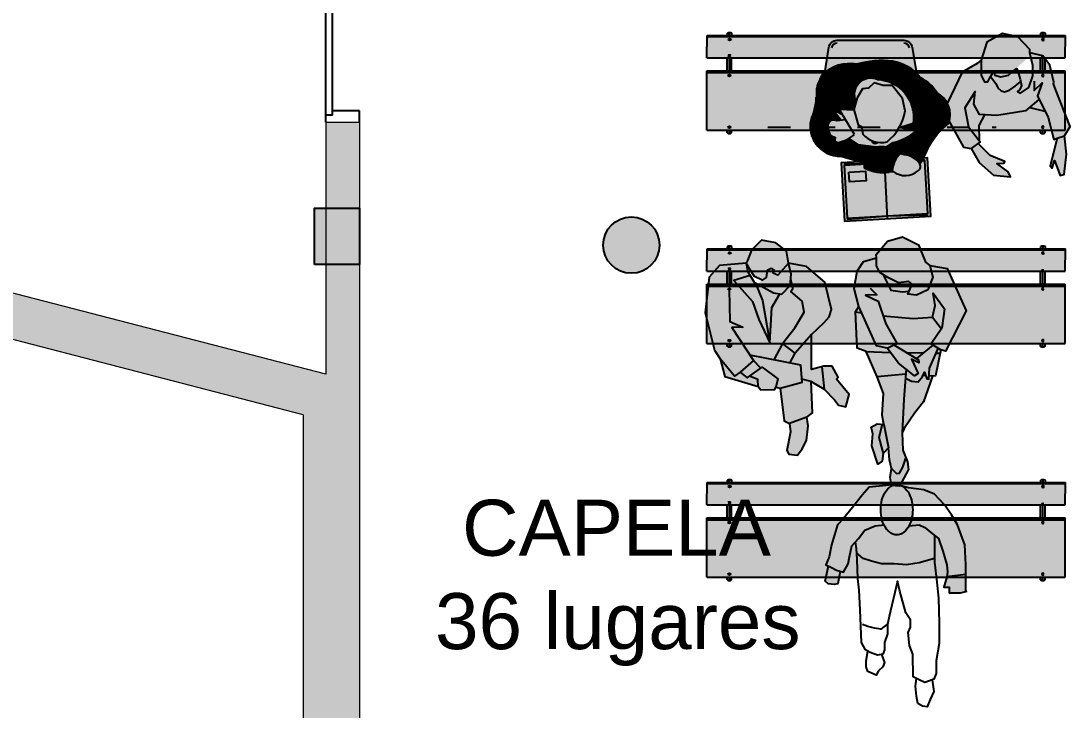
# Model space of a CAD drawing. Header units: metres. Extents: x 512 to 829, y -209 to 245.
# Drawn here: x 643.936 to 648.617, y -170.895 to -167.82 of the extents above; entities that cross this region are included whole.
import ezdxf

# ---------------------------------------------------------------- set-up
doc = ezdxf.new("R2010")
doc.units = ezdxf.units.M
doc.header["$LTSCALE"] = 0.508
doc.linetypes.add('HIDDEN2', pattern=[0.1875, 0.125, -0.0625])
doc.layers.get('0').update_dxf_attribs({"lineweight": 15})
doc.layers.add('03', color=3, linetype='Continuous', lineweight=15)
for name, color, linetype in [('AR-TEXTOS', 2, 'Continuous'), ('ARQ-LAYOUT HATCH', 252, 'Continuous'), ('madera', 34, 'Continuous'), ('MB-ARQ-ALVENARIA-HATCH', 251, 'Continuous'), ('MB-ARQ-HUMANIZAR', 7, 'Continuous'), ('MB-ARQ-PORTA-EXISTENTE', 2, 'Continuous'), ('PENA06', 6, 'Continuous')]:
    doc.layers.add(name, color=color, linetype=linetype)
doc.layers.add('MB-ARQ-VIEWPORT', color=5, linetype='HIDDEN2', plot=False)
doc.styles.add('R80 - 1_100', font='arial.ttf', dxfattribs={"height": 0.25})
pattern_1 = [(0, (0, 0), (0, 6.985), [5.08, -1.905]), (90, (0, 0), (-6.985, 4e-16), [5.08, -1.905])]

# ---------------------------------------------------------------- blocks, each defined once
blk = doc.blocks.new('wqfdewfsf')
at = {"layer": 'ARQ-LAYOUT HATCH'}
h = blk.add_hatch(color=38, dxfattribs=at)
h.dxf.hatch_style = 1
h.paths.add_polyline_path([(49.4045, -27.0059), (49.4045, -25.4072), (49.1481, -25.4072), (49.1481, -27.0059)])
edge = h.paths.add_edge_path(flags=16)
edge.add_ellipse((49.3918, -25.5072), major_axis=(0, 0.005), ratio=0.80544, start_angle=0, end_angle=360)
edge = h.paths.add_edge_path(flags=16)
edge.add_ellipse((49.1613, -25.5072), major_axis=(0, 0.005), ratio=0.821327, start_angle=0, end_angle=360)
edge = h.paths.add_edge_path(flags=16)
edge.add_ellipse((49.3918, -26.9059), major_axis=(0, -0.005), ratio=0.80544, start_angle=0, end_angle=360, ccw=False)
edge = h.paths.add_edge_path(flags=16)
edge.add_ellipse((49.1613, -26.9059), major_axis=(0, -0.005), ratio=0.821327, start_angle=0, end_angle=360, ccw=False)
h = blk.add_hatch(color=38, dxfattribs=at)
h.dxf.hatch_style = 1
h.paths.add_polyline_path([(49.5659, -27.0071), (49.5659, -25.4084), (49.4707, -25.4072), (49.4707, -27.0059)])
edge = h.paths.add_edge_path(flags=16)
edge.add_ellipse((49.4751, -26.9059), major_axis=(0, -0.005), ratio=0.234143, start_angle=0, end_angle=360, ccw=False)
edge = h.paths.add_edge_path(flags=16)
edge.add_ellipse((49.5524, -26.9071), major_axis=(0, -0.005), ratio=0.805446, start_angle=0, end_angle=360, ccw=False)
edge = h.paths.add_edge_path(flags=16)
edge.add_ellipse((49.5524, -25.5084), major_axis=(0, 0.005), ratio=0.805446, start_angle=0, end_angle=360)
edge = h.paths.add_edge_path(flags=16)
edge.add_ellipse((49.4836, -25.5072), major_axis=(0, 0.005), ratio=0.234143, start_angle=0, end_angle=360)
edge = h.paths.add_edge_path(flags=16)
edge.add_ellipse((49.4751, -25.5072), major_axis=(0, 0.005), ratio=0.234143, start_angle=0, end_angle=360)
at = {"ltscale": 0.8}
for p, q in [((49.1481, -25.4072), (49.4129, -25.4072)), ((49.1481, -25.4072), (49.1481, -27.0059)), ((49.4045, -25.4072), (49.4045, -27.0059)), ((49.4129, -25.4072), (49.4129, -27.0059)), ((49.4707, -25.4072), (49.5707, -25.4084)), ((49.4707, -25.4072), (49.4707, -27.0059)), ((49.5659, -25.4084), (49.5659, -27.0071)), ((49.5707, -25.4084), (49.5707, -27.0071)), ((49.1358, -25.4972), (49.1481, -25.4972)), ((49.4129, -25.4972), (49.4707, -25.4972)), ((49.5707, -25.4984), (49.5809, -25.4984)), ((49.1329, -25.5072), (49.1481, -25.5072)), ((49.1358, -25.5172), (49.1481, -25.5172)), ((49.4129, -25.5072), (49.4707, -25.5072)), ((49.4129, -25.5172), (49.4707, -25.5172)), ((49.5707, -25.5084), (49.5829, -25.5084)), ((49.5707, -25.5184), (49.5809, -25.5184)), ((49.1329, -26.9059), (49.1481, -26.9059)), ((49.1358, -26.8959), (49.1481, -26.8959)), ((49.4129, -26.8959), (49.4707, -26.8959)), ((49.4129, -26.9059), (49.4707, -26.9059)), ((49.5707, -26.8971), (49.5809, -26.8971)), ((49.5707, -26.9071), (49.5829, -26.9071)), ((49.1358, -26.9159), (49.1481, -26.9159)), ((49.4129, -26.9159), (49.4707, -26.9159)), ((49.5707, -26.9171), (49.5809, -26.9171)), ((49.1481, -27.0059), (49.4129, -27.0059)), ((49.4707, -27.0059), (49.5707, -27.0071))]:
    blk.add_line(p, q, dxfattribs=at)
for centre, radius, start, end in [((49.1519, -25.5072), 0.0189, 148.1097, 211.8903), ((49.5569, -25.5084), 0.026, 337.3902, 22.6098), ((49.1519, -26.9059), 0.0189, 148.1097, 211.8903), ((49.5569, -26.9071), 0.026, 337.3902, 22.6098)]:
    blk.add_arc(centre, radius, start, end, dxfattribs=at)
for centre, ratio in [((49.1613, -25.5072), 0.821327), ((49.3918, -25.5072), 0.80544), ((49.4751, -25.5072), 0.234143), ((49.4836, -25.5072), 0.234143), ((49.5524, -25.5084), 0.805446)]:
    blk.add_ellipse(centre, major_axis=(0, 0.005), ratio=ratio, dxfattribs=at)
at = {"ltscale": 0.8, "extrusion": (0, 0, -1)}
for centre, ratio in [((49.1613, -26.9059), 0.821327), ((49.3918, -26.9059), 0.80544), ((49.4751, -26.9059), 0.234143), ((49.5524, -26.9071), 0.805446)]:
    blk.add_ellipse(centre, major_axis=(0, -0.005), ratio=ratio, dxfattribs=at)
blk = doc.blocks.new('P-3012')
at = {"true_color": 0x242424}
h = blk.add_hatch(dxfattribs=at)
h.set_pattern_fill('ANGLE', color=250)
h.set_pattern_definition(pattern_1)
h.paths.add_polyline_path([(-0.0735, -0.002, -0.064646), (-0.0677, 0.0427, -0.077509), (-0.0526, 0.0772, -0.107173), (-0.0276, 0.1025, -0.011516), (-0.0257, 0.1036), (-0.0555, 0.0961), (-0.1237, 0.0869), (-0.1714, 0.067), (-0.2151, 0.0195), (-0.246, -0.025), (-0.273, -0.0694), (-0.2898, -0.1139), (-0.3065, -0.1583), (-0.3104, -0.2472), (-0.3104, -0.2908), (-0.2254, -0.3008), (-0.2293, -0.2809), (-0.2254, -0.2472), (-0.2087, -0.1874), (-0.1881, -0.1307), (-0.1546, -0.1031), (-0.1276, -0.0817), (-0.1031, -0.0694), (-0.0567, -0.0743, -0.06099), (-0.0677, -0.0467, -0.064646)])
h.paths.add_polyline_path([(0.2354, -0.0418), (0.1955, 0.0072), (0.1504, 0.0639), (0.1208, 0.0991), (0.032, 0.1083), (0.005, 0.1114), (-0.0005, 0.11, -0.136395), (0.0233, 0.1025, -0.107173), (0.0484, 0.0772, -0.077509), (0.0635, 0.0427, -0.064646), (0.0693, -0.002, -0.064646), (0.0635, -0.0467, -0.050302), (0.0549, -0.0697), (0.0938, -0.074), (0.1401, -0.0939), (0.1684, -0.1307), (0.198, -0.1629), (0.2083, -0.2119), (0.2148, -0.2441), (0.2354, -0.2809), (0.2662, -0.2717), (0.2894, -0.2594), (0.3139, -0.2472), (0.2997, -0.2119), (0.2894, -0.1583), (0.2624, -0.0694)])
h = blk.add_hatch(color=31)
h.paths.add_polyline_path([(-0.2254, -0.3008), (-0.3104, -0.2908), (-0.3104, -0.3668), (-0.2872, -0.3728), (-0.2357, -0.3728), (-0.2357, -0.3483), (-0.2125, -0.3483)])
h.paths.add_polyline_path([(0.0693, -0.002, 0.064646), (0.0635, 0.0427, 0.077509), (0.0484, 0.0772, 0.107173), (0.0233, 0.1025, 0.136395), (-0.0005, 0.11), (-0.0257, 0.1036, 0.011516), (-0.0276, 0.1025, 0.107173), (-0.0526, 0.0772, 0.077509), (-0.0677, 0.0427, 0.064646), (-0.0735, -0.002, 0.064646), (-0.0677, -0.0467, 0.077509), (-0.0526, -0.0812, 0.107173), (-0.0259, -0.1081, 0.168456), (-0.0021, -0.114, 0.145027), (0.0233, -0.1065, 0.107173), (0.0484, -0.0812, 0.077509), (0.0635, -0.0467, 0.064646)])
h.paths.add_polyline_path([(0.3021, -0.2531), (0.2894, -0.2594), (0.2662, -0.2717), (0.2496, -0.2766), (0.2598, -0.333), (0.2765, -0.336), (0.3036, -0.333), (0.3177, -0.3207)])
h = blk.add_hatch(dxfattribs=at)
h.set_pattern_fill('ANGLE', color=250)
h.set_pattern_definition(pattern_1)
h.paths.add_polyline_path([(0.1774, -0.1751), (0.1816, -0.1451), (0.1684, -0.1307), (0.1401, -0.0939), (0.0938, -0.074), (0.0549, -0.0697, -0.027102), (0.0484, -0.0812, -0.107173), (0.0233, -0.1065, -0.145027), (-0.0021, -0.114, -0.168456), (-0.0259, -0.1081, -0.107173), (-0.0526, -0.0812, -0.016442), (-0.0567, -0.0743), (-0.1031, -0.0694), (-0.1276, -0.0817), (-0.1546, -0.1031), (-0.1714, -0.1169), (-0.1714, -0.2196), (-0.1031, -0.2395), (-0.0452, -0.2472), (0.0088, -0.2441), (0.0655, -0.2441), (0.1105, -0.2318), (0.1478, -0.2196), (0.1763, -0.1963)])
at = {"true_color": 0x333333}
h = blk.add_hatch(dxfattribs=at)
h.set_pattern_fill('ANGLE', color=250)
h.set_pattern_definition(pattern_1)
h.paths.add_polyline_path([(-0.0156, -0.3652), (-0.0053, -0.3207), (0.032, -0.4785), (0.0384, -0.5138), (0.0384, -0.5552), (0.0526, -0.595), (0.0526, -0.6272), (0.059, -0.6471), (0.0835, -0.6517), (0.1169, -0.6394), (0.1375, -0.6272), (0.1543, -0.595), (0.1607, -0.4494), (0.1646, -0.3606), (0.171, -0.3085), (0.1749, -0.2242), (0.1763, -0.1963), (0.1478, -0.2196), (0.1105, -0.2318), (0.0655, -0.2441), (0.0088, -0.2441), (-0.0452, -0.2472), (-0.1031, -0.2395), (-0.1714, -0.2196), (-0.1714, -0.2364), (-0.1817, -0.3253), (-0.1881, -0.3973), (-0.192, -0.5061), (-0.192, -0.5996), (-0.1778, -0.6762), (-0.1778, -0.7329), (-0.1675, -0.7574), (-0.1482, -0.7651), (-0.1276, -0.7727), (-0.1031, -0.7605), (-0.0761, -0.7482), (-0.0735, -0.6471), (-0.0594, -0.6073), (-0.053, -0.5506), (-0.0632, -0.526), (-0.0632, -0.4939), (-0.0427, -0.4617)])
at = {"true_color": 0x050505}
h = blk.add_hatch(dxfattribs=at)
h.set_pattern_fill('ANGLE', color=18)
h.set_pattern_definition(pattern_1)
h.paths.add_polyline_path([(0.1272, -0.6333), (0.1169, -0.6394), (0.0835, -0.6517), (0.0661, -0.6484), (0.0526, -0.6839), (0.059, -0.7038), (0.0796, -0.7206), (0.0899, -0.7406), (0.1272, -0.7237), (0.1337, -0.7038), (0.1337, -0.6762)])
h = blk.add_hatch(dxfattribs=at)
h.set_pattern_fill('ANGLE', color=18)
h.set_pattern_definition(pattern_1)
h.paths.add_polyline_path([(-0.0903, -0.834), (-0.0864, -0.7896), (-0.091, -0.755), (-0.1031, -0.7605), (-0.1276, -0.7727), (-0.1482, -0.7651), (-0.161, -0.76), (-0.1675, -0.8126), (-0.1508, -0.8494), (-0.1379, -0.8815), (-0.1173, -0.8785), (-0.0967, -0.8662)])
at = {"color": 250, "true_color": 0x242424}
blk.add_lwpolyline([(-0.3104, -0.3668), (-0.3104, -0.2472), (-0.3065, -0.1583), (-0.2898, -0.1139), (-0.273, -0.0694), (-0.246, -0.025), (-0.2151, 0.0195), (-0.1714, 0.067), (-0.1237, 0.0869), (-0.0555, 0.0961), (0.005, 0.1114), (0.032, 0.1083), (0.1208, 0.0991), (0.1504, 0.0639), (0.1955, 0.0072), (0.2354, -0.0418), (0.2624, -0.0694), (0.2894, -0.1583), (0.2997, -0.2119), (0.3139, -0.2472), (0.2894, -0.2594), (0.2662, -0.2717), (0.2354, -0.2809), (0.2148, -0.2441), (0.2083, -0.2119), (0.198, -0.1629), (0.1684, -0.1307), (0.1401, -0.0939), (0.0938, -0.074), (0.0526, -0.0694)], dxfattribs=at)
at = {"linetype": 'Continuous'}
blk.add_lwpolyline([(-0.0735, -0.002, 0.064646), (-0.0677, -0.0467, 0.077509), (-0.0526, -0.0812, 0.107173), (-0.0259, -0.1081, 0.168456), (-0.0021, -0.114, 0.145027), (0.0233, -0.1065, 0.107173), (0.0484, -0.0812, 0.077509), (0.0635, -0.0467, 0.064646), (0.0693, -0.002, 0.064646), (0.0635, 0.0427, 0.077509), (0.0484, 0.0772, 0.107173), (0.0233, 0.1025, 0.145027), (-0.0021, 0.11, 0.145027), (-0.0276, 0.1025, 0.107173), (-0.0526, 0.0772, 0.077509), (-0.0677, 0.0427, 0.064646)], format="xyb", close=True, dxfattribs=at)
for points in [[(-0.0567, -0.0743), (-0.1031, -0.0694), (-0.1276, -0.0817), (-0.1546, -0.1031), (-0.1881, -0.1307), (-0.2087, -0.1874), (-0.2254, -0.2472), (-0.2293, -0.2809), (-0.2254, -0.3008), (-0.2125, -0.3483), (-0.2357, -0.3483), (-0.2357, -0.3728), (-0.2872, -0.3728), (-0.3168, -0.3652)], [(-0.1714, -0.1169), (-0.1714, -0.2364), (-0.1817, -0.3253), (-0.1881, -0.3973), (-0.192, -0.5061), (-0.192, -0.5061), (-0.192, -0.5996), (-0.1778, -0.6762), (-0.1778, -0.7329), (-0.1675, -0.7574), (-0.1482, -0.7651), (-0.1276, -0.7727), (-0.1031, -0.7605), (-0.0761, -0.7482), (-0.0735, -0.6471), (-0.0594, -0.6073), (-0.053, -0.5506), (-0.0632, -0.526), (-0.0632, -0.4939), (-0.0427, -0.4617), (-0.0156, -0.3652), (-0.0156, -0.3652), (-0.0053, -0.3207), (0.032, -0.4785), (0.0384, -0.5138), (0.0384, -0.5552), (0.0526, -0.595), (0.0526, -0.6272), (0.059, -0.6471), (0.0835, -0.6517), (0.1169, -0.6394), (0.1375, -0.6272), (0.1543, -0.595), (0.1607, -0.4494), (0.1646, -0.3606), (0.171, -0.3085), (0.1749, -0.2242), (0.1774, -0.1751), (0.1816, -0.1451)], [(-0.1714, -0.2196), (-0.1031, -0.2395), (-0.0452, -0.2472), (0.0088, -0.2441), (0.0655, -0.2441), (0.1105, -0.2318), (0.1478, -0.2196), (0.1763, -0.1963)], [(0.2495, -0.2763), (0.2598, -0.333), (0.2765, -0.336), (0.3036, -0.333), (0.3177, -0.3207), (0.3021, -0.2531)], [(-0.3104, -0.2908), (-0.2254, -0.3008), (-0.2254, -0.3008)], [(0.0423, -0.5138), (0.0693, -0.5352), (0.0963, -0.5306), (0.1272, -0.523), (0.1504, -0.5138)], [(0.0661, -0.6484), (0.0526, -0.6839), (0.059, -0.7038), (0.0796, -0.7206), (0.0899, -0.7406), (0.1272, -0.7237), (0.1337, -0.7038), (0.1337, -0.6762), (0.1272, -0.6333)], [(-0.1611, -0.7605), (-0.1675, -0.8126), (-0.1508, -0.8494), (-0.1379, -0.8815), (-0.1173, -0.8785), (-0.0967, -0.8662), (-0.0903, -0.834), (-0.0864, -0.7896), (-0.091, -0.755)]]:
    blk.add_lwpolyline(points, dxfattribs=at)
blk = doc.blocks.new('A$C7B5A041B')
h = blk.add_hatch(color=169)
h.dxf.hatch_style = 1
h.paths.add_polyline_path([(0.4922, 0.4355), (0.5193, 0.4767), (0.5126, 0.5635), (0.4768, 0.5621), (0.4714, 0.5695), (0.4037, 0.5518), (0.2872, 0.4448), (0.3246, 0.5539), (0.3606, 0.6298), (0.3658, 0.7558), (0.434, 0.7207), (0.4389, 0.7428), (0.46, 0.773), (0.3677, 0.848), (0.2984, 0.8425), (0.1749, 0.7416), (0.0878, 0.594), (0.0786, 0.5491), (0.0704, 0.4489), (0.1002, 0.4437), (0.1796, 0.4387), (0.2171, 0.6277), (0.2256, 0.6368), (0.2501, 0.5785), (0.214, 0.6121), (0.1852, 0.4671), (0.2471, 0.3772), (0.3255, 0.4023), (0.413, 0.4143)])
h.paths.add_polyline_path([(0.1002, 0.4437), (0.105, 0.4035), (0.1794, 0.3925), (0.1796, 0.4387)], flags=17)
h = blk.add_hatch(color=37)
h.dxf.hatch_style = 1
h.paths.add_polyline_path([(0.618, 0.7454), (0.581, 0.7978), (0.5183, 0.7976), (0.4592, 0.7696), (0.4532, 0.7445), (0.445, 0.7041), (0.4582, 0.6678), (0.479, 0.6644), (0.5044, 0.6836), (0.5227, 0.677), (0.5363, 0.6358), (0.5957, 0.6406), (0.6253, 0.685)])
h = blk.add_hatch(color=254)
h.dxf.hatch_style = 1
h.paths.add_polyline_path([(0.4714, 0.5695), (0.4541, 0.5929), (0.4279, 0.683), (0.3961, 0.6019), (0.2872, 0.4448), (0.4037, 0.5518)])
h.paths.add_polyline_path([(0.4279, 0.683), (0.4266, 0.6873), (0.434, 0.7207), (0.3658, 0.7558), (0.3606, 0.6298), (0.3246, 0.5539), (0.2872, 0.4448), (0.3961, 0.6019)])
h = blk.add_hatch(color=31)
h.dxf.hatch_style = 1
h.paths.add_polyline_path([(0.2001, 0.3047), (0.1867, 0.3914), (0.1186, 0.4015), (0.1345, 0.3647), (0.114, 0.3418), (0.1119, 0.3226), (0.1565, 0.2798), (0.1677, 0.2841)])
h.paths.add_polyline_path([(0.2883, 0.3172), (0.3355, 0.332), (0.3255, 0.4023), (0.2471, 0.3772)])
h.paths.add_polyline_path([(0.5234, 0.6348), (0.5048, 0.6834), (0.5044, 0.6836), (0.479, 0.6644), (0.431, 0.6721), (0.4541, 0.5929), (0.4768, 0.5621), (0.5306, 0.5642), (0.5689, 0.5965), (0.5957, 0.6406)])
h = blk.add_hatch(color=169)
h.dxf.hatch_style = 1
h.paths.add_polyline_path([(0.5193, 0.4767), (0.4922, 0.4355), (0.413, 0.4143), (0.3255, 0.4023), (0.3355, 0.332), (0.4467, 0.3411), (0.5242, 0.34), (0.5574, 0.3427), (0.5876, 0.3581), (0.6516, 0.4656), (0.6418, 0.5732), (0.5957, 0.6406), (0.5689, 0.5965), (0.5517, 0.582), (0.5156, 0.5237)])
h = blk.add_hatch(color=255)
h.dxf.hatch_style = 1
h.paths.add_polyline_path([(0.1852, 0.4671), (0.1796, 0.4387), (0.1794, 0.3925), (0.1867, 0.3914), (0.2001, 0.3047), (0.1677, 0.2841), (0.1784, 0.2679), (0.2672, 0.2184), (0.3159, 0.2772)])
h.paths.add_polyline_path([(0.1186, 0.4015), (0.105, 0.4035), (0.1002, 0.4437), (0.0704, 0.4489), (0.0786, 0.5491), (0.0378, 0.4771), (0.114, 0.3418), (0.1345, 0.3647)])
h = blk.add_hatch(color=169)
h.dxf.hatch_style = 1
h.paths.add_polyline_path([(0.4467, 0.3411), (0.3355, 0.332), (0.2883, 0.3172), (0.3159, 0.2772), (0.2753, 0.2282), (0.2985, 0.1919), (0.3151, 0.1268), (0.3774, 0.2062), (0.3362, 0.23)])
h.paths.add_polyline_path([(0.2985, 0.1919), (0.2753, 0.2282), (0.2672, 0.2184), (0.1784, 0.2679), (0.089, 0.1506), (0.0979, 0.1254), (0.1734, 0.0922), (0.2045, 0.0887)])
h = blk.add_hatch(color=251)
h.dxf.hatch_style = 1
h.paths.add_polyline_path([(0.3151, 0.1268), (0.3158, 0.0612), (0.3106, 0.0314), (0.3301, 0.0031), (0.3791, 0.0324), (0.3859, 0.1207), (0.3974, 0.1221), (0.4129, 0.1751), (0.3864, 0.201), (0.3774, 0.2062)])
h.paths.add_polyline_path([(0.151, 0.0603), (0.1734, 0.0922), (0.0979, 0.1254), (0.0752, 0.0964), (0.0053, 0.0472), (0, 0.0305), (0.0256, 0), (0.0585, 0.0054), (0.0991, 0.018)])
blk.add_lwpolyline([(0.1784, 0.2679), (0.089, 0.1506), (0.0979, 0.1254), (0.0752, 0.0964), (0.0053, 0.0472), (0, 0.0305), (0.0256, 0), (0.0585, 0.0054), (0.0991, 0.018), (0.151, 0.0603), (0.1734, 0.0922), (0.2045, 0.0887), (0.2985, 0.1919), (0.3151, 0.1268), (0.3158, 0.0612), (0.3106, 0.0314), (0.3301, 0.0031), (0.3791, 0.0324), (0.3859, 0.1207), (0.3974, 0.1221), (0.4129, 0.1751), (0.3864, 0.201), (0.3362, 0.23), (0.4467, 0.3411), (0.5242, 0.34), (0.5574, 0.3427), (0.5876, 0.3581), (0.6516, 0.4656), (0.6418, 0.5732), (0.5957, 0.6406), (0.6253, 0.685), (0.618, 0.7454), (0.581, 0.7978), (0.5183, 0.7976), (0.4728, 0.776), (0.46, 0.773), (0.3677, 0.848), (0.2984, 0.8425), (0.1749, 0.7416), (0.0878, 0.594), (0.0786, 0.5491), (0.0378, 0.4771), (0.114, 0.3418), (0.1119, 0.3226), (0.1565, 0.2798), (0.1677, 0.2841)], close=True)
for points in [[(0.434, 0.7207), (0.3658, 0.7558), (0.3606, 0.6298), (0.3246, 0.5539), (0.2872, 0.4448), (0.4037, 0.5518), (0.4714, 0.5695)], [(0.5957, 0.6406), (0.5234, 0.6348), (0.5149, 0.6571), (0.5273, 0.663), (0.5227, 0.677), (0.5044, 0.6836), (0.479, 0.6644), (0.4582, 0.6678), (0.445, 0.7041), (0.4532, 0.7445), (0.46, 0.773), (0.4389, 0.7428), (0.4266, 0.6873), (0.4541, 0.5929), (0.4768, 0.5621), (0.5306, 0.5642), (0.5689, 0.5965), (0.5957, 0.6406)], [(0.3237, 0.742), (0.2256, 0.6368), (0.2501, 0.5785), (0.214, 0.6121), (0.1796, 0.4387), (0.1002, 0.4437), (0.105, 0.4035), (0.1867, 0.3914), (0.2001, 0.3047), (0.1677, 0.2841)], [(0.4279, 0.683), (0.3961, 0.6019), (0.2872, 0.4448)], [(0.2883, 0.3172), (0.3355, 0.332), (0.3255, 0.4023), (0.413, 0.4143), (0.4922, 0.4355), (0.5193, 0.4767), (0.5141, 0.5432), (0.5298, 0.5466), (0.5517, 0.582)], [(0.1002, 0.4437), (0.0704, 0.4489), (0.0786, 0.5491)], [(0.1784, 0.2679), (0.2672, 0.2184), (0.3159, 0.2772), (0.1852, 0.4671)], [(0.1794, 0.3925), (0.1796, 0.4387)], [(0.114, 0.3418), (0.1345, 0.3647), (0.1186, 0.4015)], [(0.4467, 0.3411), (0.3355, 0.332), (0.3255, 0.4023), (0.2471, 0.3772)], [(0.2985, 0.1919), (0.2753, 0.2282)], [(0.377, 0.2058), (0.3151, 0.1268)], [(0.1734, 0.0922), (0.0979, 0.1254)]]:
    blk.add_lwpolyline(points)
blk = doc.blocks.new('A$C5B33279E')
h = blk.add_hatch(color=236)
h.dxf.hatch_style = 1
h.paths.add_polyline_path([(0.2696, 0.1521), (0.2782, 0.2042), (0.2923, 0.2315), (0.2696, 0.252), (0.2478, 0.2551), (0.2478, 0.1955), (0.213, 0.1303), (0.2087, 0.0956), (0.2251, 0.0782)], flags=17)
h.paths.add_polyline_path([(0.1956, 0.1608), (0.213, 0.1303), (0.2087, 0.0956), (0.2251, 0.0782), (0.2696, 0.1521), (0.2782, 0.2042), (0.2923, 0.2315), (0.2696, 0.252), (0.2391, 0.2563), (0.2565, 0.2954), (0.2739, 0.391), (0.3174, 0.4562), (0.3913, 0.5561), (0.4348, 0.5605), (0.4782, 0.7169), (0.4695, 0.7429), (0.5087, 0.8168), (0.513, 0.895), (0.4956, 0.9428), (0.4435, 0.9732), (0.4478, 0.9862), (0.413, 1.0557), (0.3522, 1.0905), (0.2739, 1.0731), (0.2261, 1.0036), (0.2043, 0.9949), (0.1261, 0.9993), (0, 0.8342), (0.0478, 0.6387), (0.0696, 0.6387), (0.0652, 0.5214), (0.0783, 0.517), (0.0913, 0.3954), (0.1174, 0.3389), (0.1539, 0.245), (0.1304, 0.1651), (0.1092, 0.1333), (0.113, 0.0912), (0.1217, 0.0608), (0.1348, 0.0565), (0.1609, 0.0739), (0.1783, 0.1086)])
h = blk.add_hatch(color=236)
h.dxf.hatch_style = 1
h.paths.add_polyline_path([(0.1956, 0.1608), (0.213, 0.1303), (0.2087, 0.0956), (0.2251, 0.0782), (0.2696, 0.1521), (0.2782, 0.2042), (0.2923, 0.2315), (0.2696, 0.252), (0.2391, 0.2563), (0.2565, 0.2954), (0.2739, 0.391), (0.3174, 0.4562), (0.3913, 0.5561), (0.4348, 0.5605), (0.4782, 0.7169), (0.4505, 0.7183), (0.3522, 0.5909), (0.3043, 0.5909), (0.2391, 0.5387), (0.1565, 0.4996), (0.1435, 0.5127), (0.1869, 0.5691), (0.1522, 0.5605), (0.1565, 0.5735), (0.2782, 0.6126), (0.2652, 0.6213), (0.3348, 0.6951), (0.407, 0.8117), (0.4522, 0.7994), (0.3913, 0.7864), (0.3348, 0.6951), (0.2652, 0.6213), (0.2782, 0.6126), (0.1565, 0.5735), (0.1522, 0.5605), (0.1869, 0.5691), (0.1435, 0.5127), (0.1565, 0.4996), (0.2391, 0.5387), (0.3043, 0.5909), (0.3522, 0.5909), (0.4695, 0.7429), (0.5087, 0.8168), (0.513, 0.895), (0.4956, 0.9428), (0.4435, 0.9732), (0.4478, 0.9862), (0.413, 1.0557), (0.3522, 1.0905), (0.2739, 1.0731), (0.2261, 1.0036), (0.2043, 0.9949), (0.1261, 0.9993), (0, 0.8342), (0.0478, 0.6387), (0.0696, 0.6387), (0.0652, 0.5214), (0.0783, 0.517), (0.0913, 0.3954), (0.1174, 0.3389), (0.1539, 0.245), (0.1304, 0.1651), (0.0986, 0.1174), (0.087, 0.0869), (0.1087, 0.0043), (0.1435, 0), (0.1575, 0.0336), (0.1609, 0.0739), (0.1783, 0.1086)])
h = blk.add_hatch(color=9)
h.dxf.hatch_style = 1
h.paths.add_polyline_path([(0.4348, 0.9384), (0.4471, 0.9877), (0.413, 1.0557), (0.3522, 1.0905), (0.2739, 1.0731), (0.1798, 0.9363), (0.1869, 0.8863), (0.2087, 0.8689), (0.2782, 0.9037), (0.3217, 0.8863), (0.3739, 0.8993), (0.413, 0.9124)])
h = blk.add_hatch(color=236)
h.dxf.hatch_style = 1
h.paths.add_polyline_path([(0.5087, 0.8168), (0.513, 0.895), (0.4956, 0.9428), (0.4435, 0.9732), (0.4348, 0.9384), (0.413, 0.9124), (0.3991, 0.9077), (0.3478, 0.8472), (0.2956, 0.8515), (0.267, 0.8611), (0.2696, 0.8472), (0.2304, 0.8515), (0.1869, 0.8863), (0.1783, 0.9471), (0.2043, 0.9949), (0.1261, 0.9993), (0, 0.8342), (0.0478, 0.6387), (0.0696, 0.6387), (0.1174, 0.656), (0.087, 0.7342), (0.0956, 0.8211), (0.1609, 0.8776), (0.1391, 0.8255), (0.1391, 0.7733), (0.2217, 0.7473), (0.3552, 0.728), (0.3348, 0.6951), (0.2652, 0.6213), (0.2782, 0.6126), (0.3043, 0.5909), (0.3522, 0.5909), (0.4695, 0.7429)])
h = blk.add_hatch(color=31)
h.dxf.hatch_style = 1
h.paths.add_polyline_path([(0.3991, 0.9077), (0.3739, 0.8993), (0.3217, 0.8863), (0.2782, 0.9037), (0.2609, 0.895), (0.267, 0.8611), (0.2956, 0.8515), (0.3478, 0.8472)])
h.paths.add_polyline_path([(0.3043, 0.5909), (0.2782, 0.6126), (0.1565, 0.5735), (0.1522, 0.5605), (0.1869, 0.5691), (0.1435, 0.5127), (0.1565, 0.4996), (0.2391, 0.5387)])
h.paths.add_polyline_path([(0.1565, 0.5735), (0.1664, 0.5767), (0.108, 0.6526), (0.0821, 0.6432), (0.1, 0.5474), (0.0913, 0.4996), (0.1, 0.4996), (0.1174, 0.5257), (0.1217, 0.504), (0.1348, 0.4779), (0.1652, 0.4736), (0.1937, 0.4793), (0.2006, 0.5205), (0.1565, 0.4996), (0.1435, 0.5127), (0.1869, 0.5691), (0.1522, 0.5605)])
h = blk.add_hatch(color=255)
h.dxf.hatch_style = 1
h.paths.add_polyline_path([(0.4782, 0.7169), (0.4505, 0.7183), (0.3522, 0.5909), (0.3043, 0.5909), (0.2864, 0.5765), (0.3913, 0.5561), (0.4348, 0.5605)])
h.paths.add_polyline_path([(0.3348, 0.6951), (0.3552, 0.728), (0.2217, 0.7473), (0.1391, 0.7733), (0.088, 0.7315), (0.1174, 0.656), (0.0821, 0.6432), (0.1, 0.5474), (0.0913, 0.4996), (0.1, 0.4996), (0.1174, 0.5257), (0.1217, 0.504), (0.1348, 0.4779), (0.1652, 0.4736), (0.1937, 0.4793), (0.2006, 0.5205), (0.1565, 0.4996), (0.1435, 0.5127), (0.1869, 0.5691), (0.1522, 0.5605), (0.1565, 0.5735), (0.1664, 0.5767), (0.1419, 0.6086), (0.2152, 0.5923), (0.2782, 0.6126), (0.2652, 0.6213)])
h.paths.add_polyline_path([(0.0821, 0.6432), (0.0696, 0.6387), (0.069, 0.6248), (0.0863, 0.6209)])
h = blk.add_hatch(color=236)
h.dxf.hatch_style = 1
h.paths.add_polyline_path([(0.3913, 0.5561), (0.2864, 0.5765), (0.2391, 0.5387), (0.2006, 0.5205), (0.1967, 0.4973), (0.3174, 0.4562)])
h.paths.add_polyline_path([(0.2152, 0.5923), (0.1419, 0.6086), (0.1664, 0.5767)])
h.paths.add_polyline_path([(0.0863, 0.6209), (0.069, 0.6248), (0.0652, 0.5214), (0.0783, 0.517), (0.094, 0.5144), (0.1, 0.5474)])
h = blk.add_hatch(color=31)
h.dxf.hatch_style = 1
h.paths.add_polyline_path([(0.1937, 0.4793), (0.1652, 0.4736), (0.1348, 0.4779), (0.1217, 0.504), (0.1205, 0.51), (0.1083, 0.512), (0.1, 0.4996), (0.0913, 0.4996), (0.094, 0.5144), (0.0783, 0.517), (0.0913, 0.3954), (0.1174, 0.3389), (0.1478, 0.2607), (0.1522, 0.239), (0.1783, 0.3867)])
h.paths.add_polyline_path([(0.2478, 0.1955), (0.2478, 0.2551), (0.2391, 0.2563), (0.1956, 0.1608), (0.213, 0.1303)])
h = blk.add_hatch(color=31)
h.dxf.hatch_style = 1
h.paths.add_polyline_path([(0.2739, 0.391), (0.3174, 0.4562), (0.1967, 0.4973), (0.1783, 0.3867), (0.1522, 0.239), (0.1304, 0.1651), (0.1092, 0.1333), (0.113, 0.0912), (0.1217, 0.0608), (0.1348, 0.0565), (0.1609, 0.0739), (0.1783, 0.1086), (0.1956, 0.1608), (0.2391, 0.2563), (0.2565, 0.2954)])
for p, q in [((0.4782, 0.7169), (0.4505, 0.7183)), ((0.3043, 0.5909), (0.2782, 0.6126)), ((0.0783, 0.517), (0.094, 0.5144)), ((0.1083, 0.512), (0.1205, 0.51)), ((0.1967, 0.4973), (0.3174, 0.4562))]:
    blk.add_line(p, q)
blk.add_lwpolyline([(0.1956, 0.1608), (0.213, 0.1303), (0.2087, 0.0956), (0.2251, 0.0782), (0.2696, 0.1521), (0.2782, 0.2042), (0.2923, 0.2315), (0.2696, 0.252), (0.2391, 0.2563), (0.2565, 0.2954), (0.2739, 0.391), (0.3174, 0.4562), (0.3913, 0.5561), (0.4348, 0.5605), (0.4782, 0.7169), (0.4695, 0.7429), (0.5087, 0.8168), (0.513, 0.895), (0.4956, 0.9428), (0.4435, 0.9732), (0.4478, 0.9862), (0.413, 1.0557), (0.3522, 1.0905), (0.2739, 1.0731), (0.2261, 1.0036), (0.2043, 0.9949), (0.1261, 0.9993), (0, 0.8342), (0.0478, 0.6387), (0.0696, 0.6387), (0.0652, 0.5214), (0.0783, 0.517), (0.0913, 0.3954), (0.1174, 0.3389), (0.1478, 0.2607), (0.1522, 0.239), (0.1304, 0.1651), (0.113, 0.139), (0.099, 0.1183), (0.087, 0.0869), (0.1087, 0.0043), (0.1435, 0), (0.1575, 0.0336), (0.1609, 0.0739), (0.1783, 0.1086)], close=True)
for points in [[(0.2043, 0.9949), (0.1783, 0.9471), (0.1869, 0.8863), (0.2304, 0.8515), (0.2696, 0.8472), (0.2609, 0.895), (0.2782, 0.9037), (0.3217, 0.8863), (0.3739, 0.8993), (0.413, 0.9124), (0.4348, 0.9384), (0.4435, 0.9732)], [(0.3991, 0.9077), (0.3478, 0.8472), (0.2956, 0.8515), (0.267, 0.8611)], [(0.3552, 0.728), (0.2217, 0.7473), (0.1391, 0.7733), (0.1391, 0.8255), (0.1609, 0.8776), (0.0956, 0.8211), (0.087, 0.7342), (0.1174, 0.656), (0.0696, 0.6387)], [(0.4391, 0.8342), (0.4043, 0.8124), (0.4522, 0.7994), (0.3913, 0.7864), (0.3348, 0.6951), (0.2652, 0.6213), (0.2782, 0.6126), (0.1565, 0.5735), (0.1522, 0.5605), (0.1869, 0.5691), (0.1435, 0.5127), (0.1565, 0.4996), (0.2391, 0.5387), (0.3043, 0.5909), (0.3522, 0.5909), (0.4695, 0.7429)], [(0.1391, 0.7733), (0.088, 0.7315)], [(0.0863, 0.6209), (0.069, 0.6248)], [(0.1937, 0.4793), (0.1652, 0.4736), (0.1348, 0.4779), (0.1217, 0.504), (0.1174, 0.5257), (0.1, 0.4996), (0.0913, 0.4996), (0.1, 0.5474), (0.0821, 0.6432)], [(0.1087, 0.6517), (0.1664, 0.5767)], [(0.2152, 0.5923), (0.1419, 0.6086)], [(0.3913, 0.5561), (0.2864, 0.5765)], [(0.2006, 0.5205), (0.1783, 0.3867), (0.1522, 0.239)], [(0.2391, 0.2563), (0.1956, 0.1608)], [(0.2478, 0.2551), (0.2478, 0.1955), (0.213, 0.1303)], [(0.1609, 0.0739), (0.1348, 0.0565), (0.1217, 0.0608), (0.113, 0.0912), (0.1092, 0.1334)]]:
    blk.add_lwpolyline(points)
blk = doc.blocks.new('A$C112F1A5D')
h = blk.add_hatch(color=31)
h.dxf.hatch_style = 1
h.paths.add_polyline_path([(0.3314, 0.2242), (0.3225, 0.2434), (0.3078, 0.2562), (0.2923, 0.2609), (0.2698, 0.2526), (0.2452, 0.2358), (0.22, 0.2147), (0.222, 0.2039), (0.2281, 0.1838), (0.2377, 0.1571), (0.2458, 0.1611), (0.274, 0.1867), (0.3092, 0.1942), (0.335, 0.1863), (0.3402, 0.1691), (0.3546, 0.1923)])
h.paths.add_polyline_path([(0.4053, 0.5758), (0.3413, 0.6331), (0.2658, 0.6401), (0.2756, 0.618), (0.3263, 0.58), (0.295, 0.5786), (0.2905, 0.5712), (0.3559, 0.5442), (0.4103, 0.4908), (0.4414, 0.514)])
h.paths.add_polyline_path([(0.0888, 0.5911), (0.0801, 0.6017), (0.069, 0.5676), (0.0441, 0.6344), (0.0262, 0.6302), (0.0156, 0.5394), (0.0253, 0.4565), (0.0576, 0.4671)])
h = blk.add_hatch(color=49)
h.dxf.hatch_style = 1
h.paths.add_polyline_path([(0.0718, 0.4736), (0.0576, 0.4671), (0.0253, 0.4565), (0, 0.4159), (0.0627, 0.2538), (0.0738, 0.2256), (0.0721, 0.2171), (0.0905, 0.141), (0.1209, 0.1002), (0.1796, 0.0861), (0.1654, 0.1431), (0.1653, 0.19), (0.1844, 0.2409), (0.2206, 0.2659), (0.259, 0.2452), (0.2852, 0.2631), (0.3181, 0.253), (0.3314, 0.2242), (0.3546, 0.1923), (0.3581, 0.1979), (0.3667, 0.2161), (0.3808, 0.2157), (0.397, 0.1878), (0.3965, 0.1195), (0.4148, 0.1341), (0.4818, 0.1725), (0.5643, 0.3468), (0.4748, 0.5081), (0.4414, 0.514), (0.4006, 0.4836), (0.4523, 0.4175), (0.4689, 0.3318), (0.4227, 0.2589), (0.4285, 0.3151), (0.4035, 0.362), (0.3269, 0.3662), (0.197, 0.3454), (0.1376, 0.2945), (0.1583, 0.2525), (0.124, 0.2207), (0.1451, 0.2792), (0.0977, 0.3755)])
h = blk.add_hatch(color=250)
h.dxf.hatch_style = 1
h.paths.add_polyline_path([(0.4523, 0.4175), (0.406, 0.4768), (0.4066, 0.4115), (0.3821, 0.3632), (0.4035, 0.362), (0.4285, 0.3151), (0.4227, 0.2589), (0.4689, 0.3318)])
h.paths.add_polyline_path([(0.1792, 0.3301), (0.112, 0.3463), (0.1376, 0.2945)])
h = blk.add_hatch(color=43)
h.dxf.hatch_style = 1
h.paths.add_polyline_path([(0.3402, 0.1691), (0.335, 0.1863), (0.3092, 0.1942), (0.274, 0.1867), (0.1766, 0.0981), (0.1844, 0.0668), (0.2325, 0.0158), (0.3008, 0), (0.3707, 0.0392), (0.3965, 0.1195), (0.397, 0.1878), (0.3808, 0.2157), (0.3667, 0.2161), (0.3581, 0.1979)])
for p, q in [((0.0576, 0.4671), (0.0253, 0.4565)), ((0.1792, 0.3301), (0.112, 0.3463)), ((0.197, 0.3454), (0.1376, 0.2945))]:
    blk.add_line(p, q)
for points in [[(0.1604, 0.2133), (0.1603, 0.2543), (0.124, 0.2207), (0.1451, 0.2792), (0.0977, 0.3755), (0.0718, 0.4736), (0.0576, 0.4671), (0.0888, 0.5911), (0.0801, 0.6017), (0.069, 0.5676), (0.0441, 0.6344), (0.0262, 0.6302), (0.0156, 0.5394), (0.0253, 0.4565), (0, 0.4159), (0.0627, 0.2538), (0.0738, 0.2256), (0.0721, 0.2171), (0.0905, 0.141), (0.1209, 0.1002), (0.1796, 0.0861), (0.1792, 0.0723), (0.2325, 0.0158), (0.3008, 0), (0.3707, 0.0392), (0.3965, 0.1195), (0.4148, 0.1341), (0.4818, 0.1725), (0.5643, 0.3468), (0.4748, 0.5081), (0.4414, 0.514), (0.4053, 0.5758), (0.3413, 0.6331), (0.2658, 0.6401), (0.2756, 0.618), (0.3263, 0.58), (0.295, 0.5786), (0.2905, 0.5712), (0.3559, 0.5442), (0.4103, 0.4908)], [(0.197, 0.3454), (0.3269, 0.3662), (0.4035, 0.362), (0.4285, 0.3151), (0.4227, 0.2589), (0.4689, 0.3318), (0.4523, 0.4175), (0.4006, 0.4836), (0.4414, 0.514)], [(0.3821, 0.3632), (0.4066, 0.4115), (0.406, 0.4768)], [(0.3965, 0.1195), (0.397, 0.1878), (0.3808, 0.2157), (0.3667, 0.2161), (0.3581, 0.1979), (0.3402, 0.1691), (0.335, 0.1863), (0.3092, 0.1942), (0.274, 0.1867), (0.2458, 0.1611), (0.2377, 0.1571), (0.2281, 0.1838), (0.222, 0.2039), (0.2167, 0.2319), (0.2239, 0.2497), (0.2336, 0.2589), (0.2206, 0.2659), (0.1844, 0.2409), (0.1653, 0.19), (0.1654, 0.1431), (0.1796, 0.0861)], [(0.3546, 0.1923), (0.3314, 0.2242), (0.3225, 0.2434), (0.3078, 0.2562), (0.2923, 0.2609), (0.2698, 0.2526), (0.2452, 0.2358), (0.22, 0.2147)]]:
    blk.add_lwpolyline(points)
blk = doc.blocks.new('homem estudando')
h = blk.add_hatch()
h.set_pattern_fill('ANSI31', color=251, scale=0.002, angle=135)
h.paths.add_polyline_path([(0.016, -0.4636, -0.193387), (-0.0607, -0.4279, -0.045333), (-0.0703, -0.4463, 0.213773), (-0.089, -0.5351), (-0.1005, -0.6161), (-0.1277, -0.6591, -0.071302), (-0.1101, -0.7047, -0.408893), (-0.1216, -0.7197, -0.133535), (-0.1293, -0.7177, 0.501364), (-0.135, -0.7263, -0.325669), (-0.1726, -0.7498, -0.710896), (-0.207, -0.7116), (-0.2094, -0.692), (-0.2578, -0.7286), (-0.2357, -0.6862), (-0.2595, -0.7007), (-0.2555, -0.6342), (-0.2582, -0.635), (-0.2936, -0.625, -0.697102), (-0.3922, -0.5284, -0.442707), (-0.1956, -0.3706), (-0.1777, -0.4266), (-0.1634, -0.3587, -0.157724), (-0.1094, -0.4615), (-0.0896, -0.4912, -0.111598), (-0.0703, -0.4463, 0.083651), (-0.0553, -0.4113, -0.25166), (-0.0147, -0.3414, 0.064272), (-0.0923, -0.3004, -0.104844), (-0.1958, -0.2121, 0.374632), (-0.3336, -0.2651, 0.145698), (-0.3984, -0.3362, 0.184875), (-0.4732, -0.4619, 0.098537), (-0.4599, -0.6231, 0.240065), (-0.4133, -0.7746, 0.0876), (-0.3504, -0.8015, -0.078663), (-0.2347, -0.8183, 0.55374), (-0.0489, -0.6919, -0.023789), (-0.011, -0.5712, -0.163672)])
h.paths.add_polyline_path([(0.0214, -0.4771), (0.0203, -0.4574, -0.006342), (0.019, -0.4592, 0.171572), (-0.011, -0.5712, 0.001341), (-0.0134, -0.5779), (-0.0129, -0.5871, 0.290077), (0.0043, -0.586, 0.156311)])
h = blk.add_hatch(color=164)
h.dxf.hatch_style = 1
h.paths.add_polyline_path([(0.2402, -0.6764), (0.2292, -0.4843), (0.2165, -0.4851), (0.232, -0.6627), (0.2266, -0.663), (0.2267, -0.6644), (-0.0077, -0.6778), (-0.0078, -0.6763), (-0.0132, -0.6766), (-0.0157, -0.5841, 0.005038), (-0.0244, -0.6094), (-0.0197, -0.6912)])
h.paths.add_polyline_path([(0.2183, -0.2923), (-0.0416, -0.3071), (-0.0406, -0.3248, -0.006724), (-0.0327, -0.3296), (-0.0335, -0.3208), (-0.0281, -0.3205), (-0.0282, -0.3191), (0.2063, -0.3057), (0.2063, -0.3072), (0.2117, -0.3069), (0.2165, -0.4851), (0.2292, -0.4843)])
h = blk.add_hatch(color=255)
h.dxf.hatch_style = 1
h.paths.add_polyline_path([(0.2165, -0.4851), (0.0234, -0.4961, -0.129392), (0.0043, -0.586, -0.290077), (-0.0129, -0.5871), (-0.0077, -0.6778), (0.2267, -0.6644)])
h.paths.add_polyline_path([(0.0646, -0.6544), (0.0221, -0.6568), (0.0179, -0.5828), (0.0603, -0.5804)], flags=16)
h.paths.add_polyline_path([(0.2063, -0.3057), (-0.0282, -0.3191), (-0.0274, -0.3329, -0.01115), (-0.0147, -0.3414, -0.426445), (0.0149, -0.3473, -0.349257), (0.0203, -0.4574), (0.0214, -0.4771, -0.026385), (0.0234, -0.4961), (0.2165, -0.4851)])
h.paths.add_polyline_path([(0.0603, -0.5804), (0.0179, -0.5828), (0.0221, -0.6568), (0.0646, -0.6544)], flags=16)
h = blk.add_hatch(color=250)
h.dxf.hatch_style = 1
h.paths.add_polyline_path([(-0.4599, -0.6231, -0.098537), (-0.4732, -0.4619, -0.147372), (-0.4204, -0.3563), (-0.5342, -0.3743, 0.368992), (-0.5664, -0.4121), (-0.5664, -0.7095, 0.368992), (-0.5342, -0.7472), (-0.422, -0.765, -0.22041)])
h = blk.add_hatch(color=253)
h.dxf.hatch_style = 1
h.paths.add_polyline_path([(-0.089, -0.5351, -0.099794), (-0.0896, -0.4912), (-0.1094, -0.4615, 0.157724), (-0.1634, -0.3587), (-0.1777, -0.4266), (-0.1956, -0.3706, 0.442707), (-0.3922, -0.5284, 0.697102), (-0.2936, -0.625), (-0.3095, -0.6206), (-0.3493, -0.5968), (-0.3531, -0.5692), (-0.3771, -0.5439), (-0.3645, -0.5036), (-0.3648, -0.4639), (-0.3074, -0.4183), (-0.2516, -0.4059, -0.184083), (-0.114, -0.4869), (-0.1141, -0.4869, -0.10596), (-0.1111, -0.5296, -0.607935), (-0.118, -0.5543, -0.124657), (-0.148, -0.5944), (-0.1817, -0.6013), (-0.1898, -0.6155), (-0.2555, -0.6342), (-0.2595, -0.7007), (-0.1465, -0.632, -0.047778), (-0.1277, -0.6591), (-0.1005, -0.6161)])
h.paths.add_polyline_path([(-0.2119, -0.6717), (-0.2357, -0.6862), (-0.2578, -0.7286), (-0.2094, -0.692)])
h = blk.add_hatch(color=31)
h.dxf.hatch_style = 1
h.paths.add_polyline_path([(0.0149, -0.3473, 0.426445), (-0.0147, -0.3414, 0.25166), (-0.0553, -0.4113, -0.038173), (-0.0607, -0.4279, 0.193387), (0.016, -0.4636, -0.007685), (0.019, -0.4592, 0.356388)])
h.paths.add_polyline_path([(-0.1101, -0.7047, -0.408893), (-0.1216, -0.7197, -0.133535), (-0.1293, -0.7177, 0.501364), (-0.135, -0.7263, -0.325669), (-0.1726, -0.7498, -0.710896), (-0.207, -0.7116), (-0.2119, -0.6717), (-0.1465, -0.632, -0.119487)])
h = blk.add_hatch(color=229)
h.dxf.hatch_style = 1
edge = h.paths.add_edge_path()
edge.add_arc((-0.289, -0.6269), 0.2242, 38.6728, 80.3945)
edge.add_line((-0.2516, -0.4059), (-0.3074, -0.4183))
edge.add_line((-0.3074, -0.4183), (-0.3648, -0.4639))
edge.add_line((-0.3648, -0.4639), (-0.3645, -0.5036))
edge.add_line((-0.3645, -0.5036), (-0.3771, -0.5439))
edge.add_line((-0.3771, -0.5439), (-0.3531, -0.5692))
edge.add_line((-0.3531, -0.5692), (-0.3493, -0.5968))
edge.add_line((-0.3493, -0.5968), (-0.3095, -0.6206))
edge.add_line((-0.3095, -0.6206), (-0.2582, -0.635))
edge.add_line((-0.2582, -0.635), (-0.1898, -0.6155))
edge.add_line((-0.1898, -0.6155), (-0.1817, -0.6013))
edge.add_line((-0.1817, -0.6013), (-0.148, -0.5944))
edge.add_arc((-0.212, -0.5151), 0.1019, 308.9305, 376.0236)
edge.add_line((-0.1141, -0.4869), (-0.114, -0.4869))
h = blk.add_hatch(color=31)
h.dxf.hatch_style = 1
h.paths.add_polyline_path([(-0.1111, -0.5296, -0.063249), (-0.118, -0.5543, 0.607935)])
at = {"layer": 'MB-ARQ-HUMANIZAR', "ltscale": 2}
for points in [[(-0.0147, -0.3414, 0.064272), (-0.0923, -0.3004, -0.104844), (-0.1958, -0.2121, 0.374632), (-0.3336, -0.2651, 0.145698), (-0.3984, -0.3362, 0.184875), (-0.4732, -0.4619, 0.098537), (-0.4599, -0.6231, 0.240065), (-0.4133, -0.7746, 0.0876), (-0.3504, -0.8015, -0.078663), (-0.2347, -0.8183, 0.55374), (-0.0489, -0.6919, -0.023789), (-0.011, -0.5712, -0.171572), (0.019, -0.4592)], [(-0.422, -0.765), (-0.5342, -0.7472, -0.368992), (-0.5664, -0.7095), (-0.5664, -0.4121, -0.368992), (-0.5342, -0.3743), (-0.4204, -0.3563)], [(-0.2936, -0.625, -0.697102), (-0.3922, -0.5284, -0.442707), (-0.1956, -0.3706), (-0.1777, -0.4266), (-0.1634, -0.3587, -0.157724), (-0.1094, -0.4615), (-0.0896, -0.4912)], [(-0.0147, -0.3414, 0.25166), (-0.0553, -0.4113, -0.083651), (-0.0703, -0.4463, 0.213773), (-0.089, -0.5351), (-0.1005, -0.6161), (-0.1277, -0.6591)], [(0.0149, -0.3473, 0.426445), (-0.0147, -0.3414)], [(0.019, -0.4592, 0.356388), (0.0149, -0.3473)], [(-0.5322, -0.3869, 0.368992), (-0.5537, -0.4121)], [(-0.061, -0.4276, 0.194398), (0.016, -0.4636, 0.194398)], [(0.016, -0.4636, 0.002036), (0.0169, -0.4637)], [(-0.016, -0.585, 0.354463), (0.0043, -0.586, 0.156311), (0.0214, -0.4771)], [(-0.118, -0.5543, 0.607935), (-0.1111, -0.5296)], [(-0.2119, -0.6717), (-0.207, -0.7116, 0.710896), (-0.1726, -0.7498, 0.325669), (-0.135, -0.7263, -0.501364), (-0.1293, -0.7177, 0.133535), (-0.1216, -0.7197, 0.408893), (-0.1101, -0.7047, 0.119487), (-0.1465, -0.632)], [(-0.5537, -0.7095, 0.368992), (-0.5322, -0.7346)]]:
    blk.add_lwpolyline(points, format="xyb", dxfattribs=at)
for points in [[(-0.0244, -0.6094), (-0.0197, -0.6912), (0.2402, -0.6764), (0.2183, -0.2923), (-0.0416, -0.3071), (-0.0406, -0.3248)], [(-0.0327, -0.3296), (-0.0335, -0.3208), (-0.0281, -0.3205)], [(-0.0134, -0.5779), (-0.0077, -0.6778), (0.2267, -0.6644), (0.2063, -0.3057), (-0.0282, -0.3191), (-0.0274, -0.3329)], [(0.2266, -0.663), (0.232, -0.6627), (0.2165, -0.4851), (0.2117, -0.3069), (0.2063, -0.3072)], [(-0.0928, -0.3583), (-0.0914, -0.4309), (-0.0523, -0.3916)], [(0.0203, -0.4573), (0.0214, -0.4771)], [(0.2292, -0.4843), (0.0224, -0.4961)], [(-0.0157, -0.5841), (-0.0132, -0.6766), (-0.0078, -0.6763)], [(-0.1465, -0.632), (-0.2595, -0.7007), (-0.2555, -0.6342)], [(-0.2753, -0.7621), (-0.2351, -0.685)], [(-0.2578, -0.7286), (-0.2094, -0.692)], [(-0.1566, -0.7475), (-0.1473, -0.7811)]]:
    blk.add_lwpolyline(points, dxfattribs=at)
blk.add_lwpolyline([(-0.114, -0.4869, 0.184083), (-0.2516, -0.4059), (-0.3074, -0.4183), (-0.3648, -0.4639), (-0.3645, -0.5036), (-0.3771, -0.5439), (-0.3531, -0.5692), (-0.3493, -0.5968), (-0.3095, -0.6206), (-0.2582, -0.635), (-0.1898, -0.6155), (-0.1817, -0.6013), (-0.148, -0.5944, 0.301409), (-0.1141, -0.4869)], format="xyb", close=True, dxfattribs=at)
blk.add_lwpolyline([(0.0221, -0.6568), (0.0179, -0.5828), (0.0603, -0.5804), (0.0646, -0.6544)], close=True, dxfattribs=at)
at = {"layer": 'MB-ARQ-VIEWPORT'}
blk.add_line((-0.1791, -1.0184), (-0.1791, 0), dxfattribs=at)

msp = doc.modelspace()

# ---------------------------------------------------------------- hatches: boundary and pattern name
at = {"layer": 'MB-ARQ-ALVENARIA-HATCH'}
h = msp.add_hatch(color=256, dxfattribs=at)
h.dxf.hatch_style = 1
h.paths.add_polyline_path([(645.4467, -168.2711), (645.2958, -168.2711), (645.2958, -168.6558), (645.4467, -168.6558)])
h = msp.add_hatch(color=256, dxfattribs=at)
h.dxf.hatch_style = 1
h.paths.add_polyline_path([(645.4467, -169.4367), (645.4467, -168.9072), (645.2958, -168.9072), (645.2958, -169.3963), (641.7054, -168.4664), (641.6556, -168.658), (645.1952, -169.5776), (645.1952, -171.5594), (645.4467, -171.5594)])
h = msp.add_hatch(color=256, dxfattribs=at)
h.dxf.hatch_style = 1
h.paths.add_polyline_path([(645.2455, -168.9072), (645.2455, -168.6558), (645.4467, -168.6558), (645.4467, -168.9072)])
h = msp.add_hatch(color=256, dxfattribs=at)
h.dxf.hatch_style = 1
edge = h.paths.add_edge_path()
edge.add_arc((646.6594, -168.8202), 0.1257, 0, 360)
h = msp.add_hatch(color=256, dxfattribs=at)
h.dxf.hatch_style = 1
edge = h.paths.add_edge_path()
edge.add_arc((646.6594, -168.8202), 0.1257, 0, 360)

# ---------------------------------------------------------------- linework, layer by layer
at = {"layer": '03'}
for p, q in [((645.2958, -168.2711), (645.2958, -169.3963)), ((645.2958, -168.2711), (645.4467, -168.2711)), ((645.4467, -168.2711), (645.4467, -169.4367)), ((645.4467, -168.2711), (645.4467, -169.4367)), ((645.2958, -169.3963), (641.7054, -168.4664)), ((645.1952, -169.5776), (641.6556, -168.658)), ((645.4467, -169.4367), (645.4467, -176.2902)), ((645.4467, -169.4367), (645.4467, -176.2902)), ((645.1952, -169.5776), (645.1952, -176.4913))]:
    msp.add_line(p, q, dxfattribs=at)
at = {"layer": 'MB-ARQ-PORTA-EXISTENTE'}
for p, q in [((645.2967, -168.2411), (645.2967, -167.2451)), ((645.3267, -168.2411), (645.3267, -167.2451)), ((645.2967, -168.2711), (645.2967, -168.2111)), ((645.3267, -168.2411), (645.2967, -168.2411)), ((645.4467, -168.2211), (645.3267, -168.2211)), ((645.3267, -168.2411), (645.3267, -168.2211)), ((645.4467, -168.2711), (645.4467, -168.2211)), ((645.4467, -168.2711), (645.4467, -168.2211))]:
    msp.add_line(p, q, dxfattribs=at)
at = {"layer": 'PENA06'}
msp.add_lwpolyline([(645.2455, -168.9072), (645.2455, -168.6558), (645.4467, -168.6558), (645.4467, -168.9072)], close=True, dxfattribs=at)
msp.add_circle((646.6594, -168.8202), 0.1257, dxfattribs=at)
msp.add_circle((646.6594, -168.8202), 0.1257, dxfattribs=at)

# ---------------------------------------------------------------- block references
at = {"layer": 'madera', "rotation": 90}
for p in [(621.5894, -217.4553), (621.5894, -218.4079), (621.5894, -219.4504)]:
    msp.add_blockref('wqfdewfsf', p, dxfattribs=at)
at = {"layer": 'MB-ARQ-HUMANIZAR'}
for name, p, rotation in [('A$C112F1A5D', (648.6165, -167.8757), 180), ('homem estudando', (648.2872, -168.4729), 269.9999999999999), ('A$C7B5A041B', (647.3829, -169.7749), 44.36272393890624)]:
    msp.add_blockref(name, p, dxfattribs=dict(at, rotation=rotation))
at = {"layer": 'MB-ARQ-HUMANIZAR', "xscale": -1, "rotation": 346.6629302536592}
msp.add_blockref('A$C5B33279E', (647.9601, -169.9259), dxfattribs=at)
at = {"layer": 'MB-ARQ-HUMANIZAR', "xscale": -1}
msp.add_blockref('P-3012', (647.8411, -169.9992), dxfattribs=at)

# ---------------------------------------------------------------- texts
at = {"layer": 'AR-TEXTOS', "insert": (645.3323, -169.9566), "char_height": 0.25, "attachment_point": 1, "style": 'R80 - 1_100'}
msp.add_mtext_dynamic_manual_height_columns('\\pi0.57184;CAPELA\\P\\pi0.45111;36 lugares', width=2.505044, gutter_width=1, heights=[0], dxfattribs=at)

doc.saveas('drawing.dxf')
